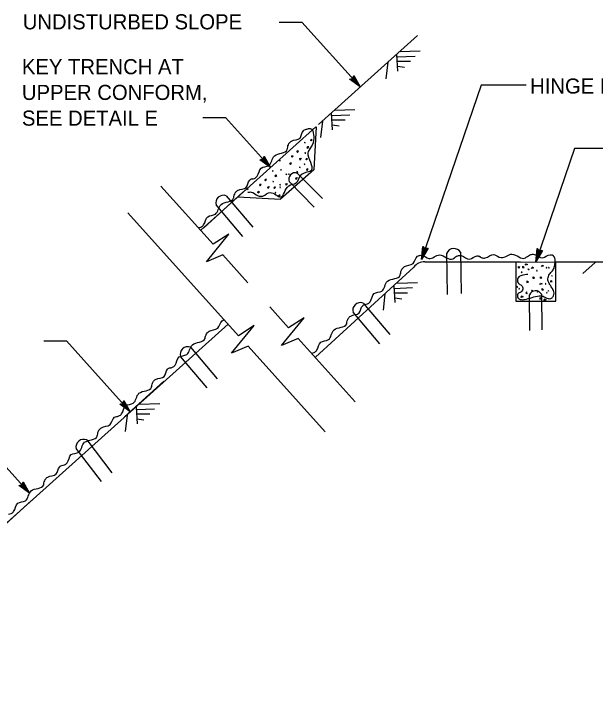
# Model space of a CAD drawing. Extents: x -894 to 866, y -472 to 714.
# Drawn here: x -447.6 to -178.5, y -93.9 to 230 of the extents above; entities that cross this region are included whole.
import ezdxf

# ---------------------------------------------------------------- set-up
doc = ezdxf.new("R2010")
doc.units = 0
for name, color, linetype in [('df_MISC', 7, 'Continuous'), ('rd_PROFILE-OG', 7, 'Continuous'), ('rd_SUBBASE-MATERIAL', 7, 'Continuous'), ('temp_CONSTRUCTION', 7, 'Continuous'), ('temp_CONSTRUCTION-anno', 7, 'Continuous')]:
    doc.layers.add(name, color=color, linetype=linetype)

msp = doc.modelspace()

# ---------------------------------------------------------------- linework, layer by layer
at = {"layer": 'df_MISC'}
for p, q in [((-316.67, 156.4), (-305.04, 144.6)), ((-308.76, 140.62), (-320.38, 152.42)), ((-349.51, 145.91), (-337.14, 131.34)), ((-341.75, 127.08), (-354.12, 141.65)), ((-247.09, 100.21), (-247.47, 119.33)), ((-241.2, 119.72), (-240.82, 100.61)), ((-209.04, 83.52), (-209.17, 100.08)), ((-203.73, 100.36), (-203.6, 83.79)), ((-286.2, 96.22), (-273.83, 81.65)), ((-278.44, 77.38), (-290.81, 91.95)), ((-366.05, 75.78), (-353.67, 61.21)), ((-358.28, 56.94), (-370.66, 71.51)), ((-414.02, 32.89), (-402.42, 17.69)), ((-407.25, 13.67), (-418.84, 28.87))]:
    msp.add_line(p, q, dxfattribs=at)
for centre, radius, start, end in [((-317.53, 153.45), 3.08, 73.8385, 200.8394), ((-350.75, 142.59), 3.55, 69.6145, 196.6154), ((-244.26, 117.92), 3.55, 30.4242, 157.4251), ((-206.4, 98.83), 3.08, 29.7139, 156.7148), ((-287.44, 92.89), 3.55, 69.6145, 196.6154), ((-367.28, 72.45), 3.55, 69.6145, 196.6154), ((-415.43, 29.63), 3.55, 66.6145, 193.6154)]:
    msp.add_arc(centre, radius, start, end, dxfattribs=at)
at = {"layer": 'rd_PROFILE-OG'}
for p, q in [((-261.11, 219.99), (-306.83, 178.91)), ((-270.74, 211.19), (-270.28, 203.6)), ((-269.08, 212.63), (-259.76, 212.98)), ((-274.81, 207.63), (-275.7, 200.05)), ((-270.49, 210.21), (-262.15, 210.53)), ((-270.27, 208.2), (-264.32, 208.13)), ((-270.3, 205.88), (-267.08, 205.35)), ((-299.31, 185.47), (-289.98, 185.82)), ((-300.97, 184.03), (-300.51, 176.43)), ((-300.72, 183.05), (-292.38, 183.36)), ((-305.03, 180.46), (-305.92, 172.88)), ((-300.53, 178.71), (-297.31, 178.19)), ((-300.5, 181.03), (-294.55, 180.96)), ((-308.1, 177.77), (-361.3, 129.95)), ((-359.91, 131), (-341.75, 147.48)), ((-178.84, 115), (-184.54, 109.93)), ((-262.71, 112.81), (-308.28, 71.12)), ((-272.01, 104.02), (-271.55, 96.42)), ((-270.36, 105.46), (-261.03, 105.81)), ((-276.08, 100.46), (-276.97, 92.88)), ((-271.76, 103.04), (-263.42, 103.36)), ((-271.55, 101.03), (-265.6, 100.95)), ((-271.57, 98.7), (-268.35, 98.18)), ((-348.67, 86.51), (-549.44, -93.93)), ((-389.55, 49.42), (-380.22, 49.78)), ((-391.21, 47.98), (-390.75, 40.39)), ((-390.96, 47.01), (-382.62, 47.32)), ((-395.27, 44.42), (-396.16, 36.84)), ((-390.77, 42.67), (-387.54, 42.15)), ((-390.74, 44.99), (-384.79, 44.92))]:
    msp.add_line(p, q, dxfattribs=at)
msp.add_lwpolyline([(-257.7, 115.33), (-215.54, 115.24), (-215.63, 97.17), (-197.11, 97.18), (-197.03, 115.38), (-152.88, 115.38)], dxfattribs=at)
at = {"layer": 'rd_SUBBASE-MATERIAL'}
for p, q in [((-310.25, 171.88), (-310.51, 171.45)), ((-309.68, 171.81), (-310.25, 171.88)), ((-310.18, 171.24), (-309.68, 171.81)), ((-313.22, 170.65), (-313.33, 170.39)), ((-313.33, 170.46), (-313, 170.37)), ((-313, 170.37), (-313.22, 170.68)), ((-313.22, 170.68), (-313.22, 170.62)), ((-311.89, 168.57), (-312.15, 168.15)), ((-311.32, 168.51), (-311.89, 168.57)), ((-311.82, 167.93), (-311.32, 168.51)), ((-310.5, 171.59), (-310.18, 171.24)), ((-316.62, 166.6), (-316.88, 166.18)), ((-316.87, 166.31), (-316.55, 165.96)), ((-316.05, 166.54), (-316.62, 166.6)), ((-316.55, 165.96), (-316.05, 166.54)), ((-312.97, 165.85), (-313.09, 165.58)), ((-313.08, 165.65), (-312.75, 165.57)), ((-312.97, 165.88), (-312.98, 165.81)), ((-312.75, 165.57), (-312.97, 165.88)), ((-312.14, 168.28), (-311.82, 167.93)), ((-324.65, 162.43), (-324.97, 162.14)), ((-324.96, 162.21), (-324.57, 161.99)), ((-324.57, 161.99), (-324.65, 162.43)), ((-319.09, 164.32), (-319.34, 163.9)), ((-319.34, 164.03), (-319.02, 163.68)), ((-318.52, 164.26), (-319.09, 164.32)), ((-319.02, 163.68), (-318.52, 164.26)), ((-315.57, 163.1), (-314.78, 163.29)), ((-315.3, 162.38), (-315.43, 163.09)), ((-314.78, 163.29), (-315.3, 162.38)), ((-312.42, 163.07), (-312.68, 162.65)), ((-312.67, 162.78), (-312.35, 162.43)), ((-311.85, 163.01), (-312.42, 163.07)), ((-312.35, 162.43), (-311.85, 163.01)), ((-319.9, 160.98), (-320.16, 160.55)), ((-320.15, 160.69), (-319.84, 160.34)), ((-319.34, 160.91), (-319.9, 160.98)), ((-319.84, 160.34), (-319.34, 160.91)), ((-315.54, 159.28), (-315.65, 159.01)), ((-315.65, 159.08), (-315.32, 159)), ((-315.53, 159.31), (-315.54, 159.24)), ((-315.32, 159), (-315.53, 159.31)), ((-313.35, 160.67), (-313.47, 160.41)), ((-313.46, 160.48), (-313.13, 160.39)), ((-313.13, 160.39), (-313.35, 160.71)), ((-313.35, 160.71), (-313.35, 160.64)), ((-328.03, 157.47), (-328.14, 157.21)), ((-328.14, 157.28), (-327.81, 157.19)), ((-327.81, 157.19), (-328.03, 157.51)), ((-328.03, 157.51), (-328.03, 157.44)), ((-324.01, 157.5), (-324.14, 158.21)), ((-321.74, 156.04), (-321.85, 155.78)), ((-321.85, 155.85), (-321.52, 155.77)), ((-321.52, 155.77), (-321.74, 156.08)), ((-321.74, 156.08), (-321.74, 156.01)), ((-320.57, 156.02), (-320.68, 155.76)), ((-320.68, 155.82), (-320.35, 155.74)), ((-320.35, 155.74), (-320.57, 156.05)), ((-320.57, 156.05), (-320.57, 155.98)), ((-316.85, 157.17), (-316.93, 156.4)), ((-316.93, 156.4), (-316.32, 156.5)), ((-316.46, 157.01), (-316.8, 157.03)), ((-316.32, 156.5), (-316.46, 157.01)), ((-312.11, 158.27), (-312.37, 157.85)), ((-312.36, 157.98), (-312.04, 157.63)), ((-311.54, 158.21), (-312.11, 158.27)), ((-312.04, 157.63), (-311.54, 158.21)), ((-331.43, 153.43), (-331.68, 153)), ((-331.68, 153.14), (-331.36, 152.78)), ((-330.86, 153.36), (-331.43, 153.43)), ((-331.36, 152.78), (-330.86, 153.36)), ((-327.78, 152.67), (-327.89, 152.41)), ((-327.89, 152.47), (-327.56, 152.39)), ((-327.56, 152.39), (-327.78, 152.7)), ((-327.78, 152.7), (-327.78, 152.64)), ((-326.7, 155.39), (-326.95, 154.97)), ((-326.95, 155.1), (-326.63, 154.75)), ((-326.13, 155.33), (-326.7, 155.39)), ((-326.63, 154.75), (-326.13, 155.33)), ((-317.46, 154.08), (-316.67, 154.28)), ((-317.19, 153.36), (-317.32, 154.07)), ((-316.67, 154.28), (-317.19, 153.36)), ((-339.46, 149.25), (-339.77, 148.96)), ((-339.77, 149.03), (-339.38, 148.81)), ((-339.38, 148.81), (-339.46, 149.25)), ((-333.89, 151.14), (-334.15, 150.72)), ((-334.14, 150.85), (-333.83, 150.5)), ((-333.33, 151.08), (-333.89, 151.14)), ((-333.83, 150.5), (-333.33, 151.08)), ((-330.37, 149.92), (-329.59, 150.12)), ((-330.11, 149.2), (-330.24, 149.91)), ((-329.59, 150.12), (-330.11, 149.2)), ((-327.23, 149.89), (-327.48, 149.47)), ((-327.48, 149.6), (-327.16, 149.25)), ((-326.66, 149.83), (-327.23, 149.89)), ((-327.16, 149.25), (-326.66, 149.83)), ((-324.64, 151.17), (-324.76, 150.91)), ((-324.75, 150.97), (-324.42, 150.89)), ((-324.58, 149.96), (-324.69, 149.7)), ((-324.69, 149.76), (-324.35, 149.68)), ((-324.64, 151.2), (-324.65, 151.13)), ((-324.42, 150.89), (-324.64, 151.2)), ((-324.57, 149.99), (-324.58, 149.92)), ((-324.35, 149.68), (-324.57, 149.99)), ((-322.11, 151.43), (-321.33, 151.62)), ((-321.84, 150.71), (-321.97, 151.42)), ((-321.33, 151.62), (-321.84, 150.71)), ((-334.71, 147.8), (-334.97, 147.38)), ((-334.96, 147.51), (-334.64, 147.16)), ((-334.14, 147.74), (-334.71, 147.8)), ((-334.64, 147.16), (-334.14, 147.74)), ((-326.72, 147.5), (-326.84, 147.23)), ((-326.83, 147.3), (-326.5, 147.22)), ((-326.5, 147.22), (-326.72, 147.53)), ((-326.72, 147.53), (-326.72, 147.46)), ((-325.04, 146.2), (-325.3, 145.77)), ((-325.29, 145.91), (-324.98, 145.55)), ((-324.48, 146.13), (-325.04, 146.2)), ((-324.98, 145.55), (-324.48, 146.13)), ((-211.19, 113.7), (-210.81, 114.31)), ((-210.19, 114.03), (-211.19, 113.7)), ((-210.9, 114.41), (-210.19, 114.03)), ((-203.75, 113.13), (-203.37, 113.75)), ((-202.76, 113.46), (-203.75, 113.13)), ((-203.47, 113.84), (-202.76, 113.46)), ((-214.12, 113.04), (-214.6, 112.89)), ((-214.5, 112.99), (-214.5, 112.52)), ((-214.5, 112.52), (-213.74, 112.61)), ((-213.74, 112.61), (-214.12, 113.04)), ((-212.7, 110.53), (-213.13, 110.53)), ((-213.08, 110.58), (-212.94, 110.15)), ((-212.94, 110.15), (-212.7, 110.53)), ((-212.13, 113.18), (-212.61, 113.04)), ((-212.51, 113.13), (-212.51, 112.66)), ((-212.51, 112.66), (-211.76, 112.75)), ((-211.76, 112.75), (-212.13, 113.18)), ((-209.96, 112.09), (-209.72, 111.76)), ((-209.96, 112.09), (-209.43, 111.95)), ((-209.72, 111.76), (-209.39, 111.81)), ((-209.39, 111.81), (-209.43, 111.95)), ((-208.34, 112.23), (-207.97, 112.85)), ((-207.35, 112.56), (-208.34, 112.23)), ((-208.06, 112.94), (-207.35, 112.56)), ((-205.76, 111.36), (-206.02, 111.24)), ((-205.98, 111.29), (-205.79, 111)), ((-205.79, 111), (-205.74, 111.38)), ((-205.74, 111.38), (-205.79, 111.33)), ((-201.31, 112.78), (-201.57, 112.66)), ((-201.52, 112.71), (-201.33, 112.42)), ((-201.33, 112.42), (-201.29, 112.8)), ((-201.29, 112.8), (-201.33, 112.75)), ((-200.22, 112.78), (-200.48, 112.66)), ((-200.43, 112.71), (-200.24, 112.42)), ((-200.24, 112.42), (-200.2, 112.8)), ((-200.2, 112.8), (-200.24, 112.75)), ((-207.3, 108.21), (-207.78, 108.07)), ((-207.68, 108.17), (-207.68, 107.69)), ((-207.68, 107.69), (-206.92, 107.79)), ((-206.92, 107.79), (-207.3, 108.21)), ((-203.94, 108.26), (-204.41, 108.12)), ((-204.32, 108.21), (-204.32, 107.74)), ((-204.32, 107.74), (-203.56, 107.84)), ((-203.56, 107.84), (-203.94, 108.26)), ((-198.7, 108.99), (-198.97, 108.88)), ((-198.92, 108.92), (-198.73, 108.64)), ((-198.73, 108.64), (-198.68, 109.02)), ((-198.68, 109.02), (-198.73, 108.97)), ((-214.81, 103.84), (-215.07, 103.72)), ((-215.02, 103.77), (-214.83, 103.49)), ((-214.83, 103.49), (-214.79, 103.87)), ((-214.79, 103.87), (-214.83, 103.82)), ((-210.14, 106.28), (-210.62, 106.13)), ((-210.52, 106.23), (-210.52, 105.76)), ((-210.52, 105.76), (-209.77, 105.85)), ((-209.77, 105.85), (-210.14, 106.28)), ((-203.5, 105.18), (-204.5, 104.85)), ((-204.48, 104.85), (-204.1, 105.47)), ((-204.16, 105.5), (-203.45, 105.13)), ((-201.74, 105.26), (-202, 105.14)), ((-201.95, 105.19), (-201.76, 104.91)), ((-201.76, 104.91), (-201.71, 105.28)), ((-201.71, 105.28), (-201.76, 105.24)), ((-199.11, 106.56), (-199.58, 106.42)), ((-199.49, 106.51), (-199.49, 106.04)), ((-199.49, 106.04), (-198.73, 106.13)), ((-198.73, 106.13), (-199.11, 106.56)), ((-213.96, 103.04), (-214.22, 102.92)), ((-214.17, 102.97), (-213.98, 102.68)), ((-213.98, 102.68), (-213.93, 103.06)), ((-213.93, 103.06), (-213.98, 103.01)), ((-210.43, 101.41), (-211, 100.89)), ((-211, 100.89), (-210.48, 100.56)), ((-210.24, 101.03), (-210.48, 101.26)), ((-210.48, 100.56), (-210.24, 101.03)), ((-208.04, 102.09), (-208.3, 101.97)), ((-208.25, 102.02), (-208.06, 101.74)), ((-208.06, 101.74), (-208.01, 102.12)), ((-208.01, 102.12), (-208.06, 102.07)), ((-205.48, 101.67), (-205.74, 101.55)), ((-205.69, 101.6), (-205.5, 101.31)), ((-205.5, 101.31), (-205.45, 101.69)), ((-205.45, 101.69), (-205.5, 101.64)), ((-203.18, 102.82), (-203.66, 102.68)), ((-203.56, 102.78), (-203.56, 102.3)), ((-203.56, 102.3), (-202.8, 102.4)), ((-202.8, 102.4), (-203.18, 102.82)), ((-201.17, 101.1), (-201.43, 100.98)), ((-201.38, 101.03), (-201.19, 100.74)), ((-201.19, 100.74), (-201.14, 101.12)), ((-201.14, 101.12), (-201.19, 101.08)), ((-200.41, 102.04), (-200.67, 101.93)), ((-200.62, 101.97), (-200.43, 101.69)), ((-200.43, 101.69), (-200.39, 102.07)), ((-200.39, 102.07), (-200.43, 102.02)), ((-213.22, 98.81), (-212.84, 99.42)), ((-212.23, 99.14), (-213.22, 98.81)), ((-212.94, 99.52), (-212.23, 99.14)), ((-204.03, 98.62), (-204.51, 98.48)), ((-204.41, 98.57), (-204.41, 98.1)), ((-204.41, 98.1), (-203.66, 98.19)), ((-203.66, 98.19), (-204.03, 98.62)), ((-202.57, 97.44), (-202.19, 98.05)), ((-201.57, 97.77), (-202.57, 97.44)), ((-202.28, 98.14), (-201.57, 97.77))]:
    msp.add_line(p, q, dxfattribs=at)
at = {"layer": 'temp_CONSTRUCTION'}
for p, q in [((-307.85, 177.74), (-309.02, 157.93)), ((-309.02, 157.93), (-324.38, 144.29)), ((-355.47, 123.41), (-379.71, 150.33)), ((-344.18, 145.46), (-324.38, 144.29)), ((-343.8, 81.13), (-395.01, 138.02)), ((-358.67, 115.25), (-348.28, 128.12)), ((-348.28, 128.12), (-355.47, 123.41)), ((-351.09, 118.54), (-358.67, 115.25)), ((-339.43, 105.59), (-351.09, 118.54)), ((-237.91, 115.47), (-213.38, 115.33)), ((-215.45, 115.19), (-197.05, 115.32)), ((-320.66, 84.76), (-329.36, 94.42)), ((-323.86, 76.6), (-313.47, 89.46)), ((-313.47, 89.46), (-320.66, 84.76)), ((-346.99, 72.97), (-336.61, 85.84)), ((-336.61, 85.84), (-343.8, 81.13)), ((-316.29, 79.89), (-323.86, 76.6)), ((-289.8, 50.47), (-316.29, 79.89)), ((-339.42, 76.27), (-346.99, 72.97)), ((-303.73, 36.62), (-339.42, 76.27)), ((-396.49, 43.59), (-378.33, 60.07)), ((-457.74, -11.59), (-439.57, 4.89))]:
    msp.add_line(p, q, dxfattribs=at)
msp.add_arc((-257.81, 109.31), 6.02, 88.9478, 144.47, dxfattribs=at)
for points in [[(-321.2, 167.75), (-320.47, 170.03), (-319.36, 171.14), (-315.36, 172.59), (-313.81, 175.94), (-312.53, 176.66)], [(-312.55, 176.65), (-311.77, 176.88), (-311.02, 177.03), (-310.6, 176.99), (-310.09, 176.79), (-309.65, 176.24), (-309.27, 175.41), (-309.26, 175.25), (-309.23, 175.02)], [(-309.21, 175), (-309.06, 171.51), (-310.89, 167.29)], [(-339.54, 147.48), (-337.94, 147.62), (-334.79, 145.92), (-332.57, 145.76), (-329.11, 147.39), (-324.36, 145.33), (-320.58, 150.44), (-317.12, 151.84), (-314.48, 155.9), (-309.99, 157.77), (-311.55, 165.72), (-310.51, 167.93)], [(-337.71, 153.67), (-336.43, 153.92), (-335.2, 154.9), (-333.29, 158.7), (-329.79, 159.86), (-327.15, 164.4), (-321.32, 167.22), (-321.2, 167.75)], [(-346.05, 144.91), (-345.32, 147.18), (-344.21, 148.3), (-340.21, 149.75), (-338.65, 153.1), (-337.38, 153.81)], [(-362.45, 131.16), (-361.17, 131.41), (-359.93, 132.39), (-358.03, 136.2), (-354.53, 137.36), (-351.88, 141.89), (-346.06, 144.71), (-345.94, 145.25)], [(-268.93, 109.68), (-268.21, 111.95), (-267.09, 113.07), (-263.09, 114.52), (-261.02, 117.9), (-259.96, 118.33)], [(-260.06, 118.29), (-259.03, 118.4), (-255.82, 116.86), (-250.83, 118.48), (-244.6, 116.72), (-244.16, 117.04)], [(-244.46, 116.86), (-242.41, 118.08), (-240.84, 118.17), (-236.88, 116.6), (-233.49, 118.07), (-232.07, 117.76)], [(-232.41, 117.87), (-231.29, 117.21), (-229.72, 117.12), (-225.76, 118.69), (-222.38, 117.24), (-217.39, 118.86), (-211.16, 117.1), (-210.72, 117.42)], [(-210.71, 117.42), (-208.66, 118.63), (-207.09, 118.73), (-203.13, 117.16), (-199.75, 118.62), (-198.81, 118.43)], [(-198.99, 110.68), (-198.36, 111.57), (-197.9, 112.43), (-197.67, 113.29), (-197.5, 114.32), (-197.39, 115.52), (-197.44, 116.5), (-197.67, 117.24), (-197.82, 117.61), (-198.07, 117.99), (-198.36, 118.22), (-198.81, 118.43)], [(-209.98, 109.45), (-211.4, 109.31), (-214.62, 107.8), (-214.52, 105.58), (-213.29, 104.63), (-212.63, 104.11), (-212.53, 102.22), (-213.24, 101.32), (-214.67, 100.47), (-214.86, 99.62), (-214.57, 98.67), (-213.53, 97.92), (-211.59, 97.87), (-208.08, 98.82), (-204.72, 99.52), (-202.97, 99.38), (-201.83, 98.86), (-200.64, 98.34), (-199.03, 98.48), (-198.18, 99.52), (-197.9, 100.8), (-198.18, 101.98), (-199.22, 103.78), (-200.08, 105.24), (-200.55, 106.33), (-200.74, 107.47), (-199.93, 109.59), (-199.32, 110.3), (-198.99, 110.68)], [(-285.44, 95.6), (-284.16, 95.85), (-282.93, 96.83), (-281.03, 100.63), (-277.53, 101.79), (-274.88, 106.32), (-269.05, 109.14), (-268.94, 109.68)], [(-293.78, 86.84), (-293.05, 89.11), (-291.94, 90.22), (-287.94, 91.68), (-286.38, 95.02), (-285.11, 95.74)], [(-359.29, 79.78), (-358.56, 82.05), (-357.45, 83.17), (-353.45, 84.62), (-351.37, 88), (-350.31, 88.43)], [(-310.07, 73.07), (-308.9, 73.34), (-307.67, 74.32), (-305.76, 78.12), (-302.26, 79.29), (-299.61, 83.82), (-293.79, 86.64), (-293.67, 87.18)], [(-375.67, 66.24), (-374.4, 66.49), (-373.16, 67.47), (-371.26, 71.27), (-367.76, 72.43), (-365.11, 76.96), (-359.29, 79.78), (-359.17, 80.32)], [(-384.01, 57.48), (-383.28, 59.75), (-382.17, 60.86), (-378.17, 62.32), (-376.62, 65.66), (-375.34, 66.38)], [(-400.3, 43.71), (-399.13, 43.98), (-397.9, 44.96), (-395.99, 48.76), (-392.49, 49.93), (-389.85, 54.46), (-384.02, 57.28), (-383.9, 57.82)], [(-409.07, 35.14), (-408.34, 37.42), (-407.23, 38.53), (-403.23, 39.99), (-401.15, 43.36), (-400.09, 43.79)], [(-425.57, 21.06), (-424.3, 21.31), (-423.06, 22.29), (-421.16, 26.09), (-417.66, 27.26), (-415.01, 31.79), (-409.19, 34.61), (-409.07, 35.15)], [(-433.91, 12.3), (-433.19, 14.57), (-432.07, 15.69), (-428.07, 17.14), (-426.52, 20.49), (-425.24, 21.21)], [(-450.2, -1.47), (-449.03, -1.19), (-447.8, -0.22), (-445.9, 3.59), (-442.39, 4.75), (-439.75, 9.28), (-433.92, 12.1), (-433.8, 12.64)]]:
    msp.add_spline(points, degree=3, dxfattribs=at)
at = {"layer": 'temp_CONSTRUCTION-anno'}
for p, q in [((-290.91, 200.1), (-290.43, 201.56)), ((-290.56, 201.17), (-288.42, 197.27)), ((-290.43, 201.56), (-290.43, 201.56)), ((-290.43, 201.56), (-287.53, 196.25)), ((-292.41, 199.83), (-290.91, 200.1)), ((-287.53, 196.25), (-292.41, 199.83)), ((-292.41, 199.83), (-292.41, 199.83)), ((-288.43, 197.28), (-291.99, 199.89)), ((-289.32, 198.3), (-291.62, 199.98)), ((-290.22, 199.32), (-291.2, 200.04)), ((-290.81, 200.41), (-290.22, 199.32)), ((-290.67, 200.76), (-289.32, 198.3)), ((-287.53, 196.25), (-287.53, 196.25)), ((-333.91, 162.53), (-332.41, 162.8)), ((-329.03, 158.96), (-333.91, 162.53)), ((-333.91, 162.53), (-333.91, 162.53)), ((-329.94, 159.98), (-333.49, 162.59)), ((-330.82, 161), (-333.12, 162.68)), ((-331.72, 162.02), (-332.7, 162.74)), ((-332.41, 162.8), (-331.94, 164.26)), ((-332.32, 163.11), (-331.72, 162.02)), ((-332.17, 163.46), (-330.82, 161)), ((-332.06, 163.87), (-329.93, 159.98)), ((-331.94, 164.26), (-331.94, 164.26)), ((-331.94, 164.26), (-329.03, 158.96)), ((-329.03, 158.96), (-329.03, 158.96)), ((-258.63, 122.44), (-258.63, 122.44)), ((-256.13, 121.61), (-256.13, 121.61)), ((-205.68, 121.4), (-205.68, 121.4)), ((-203.19, 120.57), (-203.19, 120.57)), ((-259.26, 116.43), (-259.26, 116.43)), ((-206.31, 115.38), (-206.31, 115.38)), ((-398.77, 49.44), (-397.27, 49.71)), ((-393.89, 45.87), (-398.77, 49.44)), ((-398.77, 49.44), (-398.77, 49.44)), ((-394.8, 46.89), (-398.35, 49.5)), ((-395.68, 47.91), (-397.98, 49.59)), ((-396.58, 48.93), (-397.56, 49.65)), ((-397.27, 49.71), (-396.8, 51.17)), ((-397.17, 50.02), (-396.58, 48.93)), ((-397.03, 50.38), (-395.68, 47.91)), ((-396.92, 50.78), (-394.79, 46.89)), ((-396.8, 51.17), (-396.8, 51.17)), ((-396.8, 51.17), (-393.89, 45.87)), ((-393.89, 45.87), (-393.89, 45.87)), ((-443.87, 12.07), (-443.4, 13.53)), ((-443.52, 13.14), (-441.38, 9.25)), ((-443.4, 13.53), (-443.4, 13.53)), ((-443.4, 13.53), (-440.49, 8.23)), ((-445.37, 11.8), (-443.87, 12.07)), ((-440.49, 8.23), (-445.37, 11.8)), ((-445.37, 11.8), (-445.37, 11.8)), ((-441.39, 9.25), (-444.95, 11.86)), ((-442.28, 10.27), (-444.58, 11.95)), ((-443.18, 11.29), (-444.16, 12.01)), ((-443.77, 12.38), (-443.18, 11.29)), ((-443.63, 12.73), (-442.28, 10.27)), ((-440.49, 8.23), (-440.49, 8.23))]:
    msp.add_line(p, q, dxfattribs=at)
for points in [[(-324.95, 226.24), (-314.47, 226.24), (-287.53, 196.25)], [(-210.72, 197.09), (-231.6, 197.09), (-259.26, 116.43)], [(-360.24, 182.03), (-349.77, 182.03), (-329.03, 158.96)], [(-171.07, 167.72), (-188.37, 167.72), (-206.31, 115.38)], [(-433.88, 78.71), (-423.4, 78.71), (-393.89, 45.87)], [(-479.55, 40.04), (-469.08, 40.04), (-440.49, 8.23)]]:
    msp.add_lwpolyline(points, dxfattribs=at)
for points in [[(-256.13, 121.61), (-259.26, 116.43), (-258.63, 122.44), (-258.36, 122.13), (-258.83, 117.73), (-256.53, 121.52), (-256.93, 121.44), (-258.39, 119), (-258.1, 121.82), (-257.83, 121.51), (-257.96, 120.29), (-257.33, 121.35), (-257.64, 121.28), (-258.63, 122.44), (-257.64, 121.28)], [(-203.19, 120.57), (-206.31, 115.38), (-205.69, 121.4), (-205.42, 121.09), (-205.88, 116.68), (-203.59, 120.48), (-203.99, 120.39), (-205.45, 117.96), (-205.16, 120.78), (-204.89, 120.47), (-205.02, 119.25), (-204.38, 120.3), (-204.69, 120.24), (-205.69, 121.4), (-204.69, 120.24)]]:
    msp.add_lwpolyline(points, close=True, dxfattribs=at)

# ---------------------------------------------------------------- texts
for s, p in [('UNDISTURBED SLOPE', (-443.59, 222.88)), ('KEY TRENCH AT', (-443.98, 202.11)), ('HINGE POINT', (-208.94, 193.15)), ('UPPER CONFORM,', (-443.98, 190.21)), ('SEE DETAIL E', (-443.98, 178.31))]:
    msp.add_text(s, height=7, dxfattribs=at).set_placement(p)

doc.saveas('drawing.dxf')
